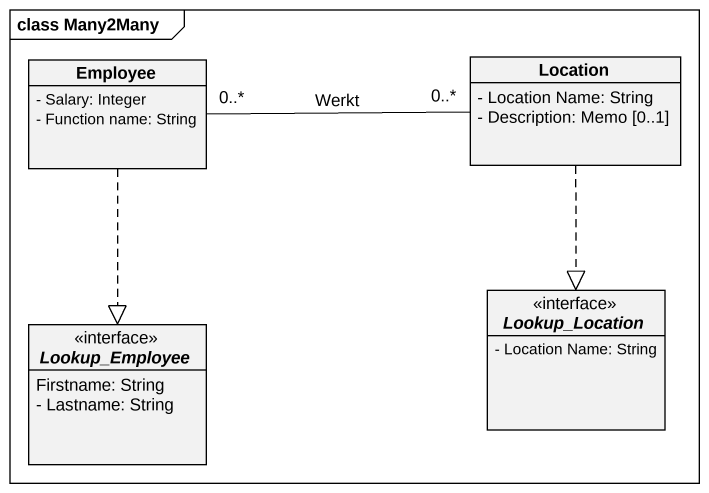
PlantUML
@startuml
mainframe class Many2Many
hide circle
hide empty members
skinparam classAttributeIconSize 0
class Employee {
  - Salary: Integer
  - Function name: String
}
class Location {
  - Location Name: String
  - Description: Memo [0..1]
}
interface Lookup_Employee {
  Firstname: String
  - Lastname: String
}
interface Lookup_Location {
  - Location Name: String
}
Employee "0..*" -right- "0..*" Location : Werkt
Employee ..|> Lookup_Employee
Location ..|> Lookup_Location
@enduml
